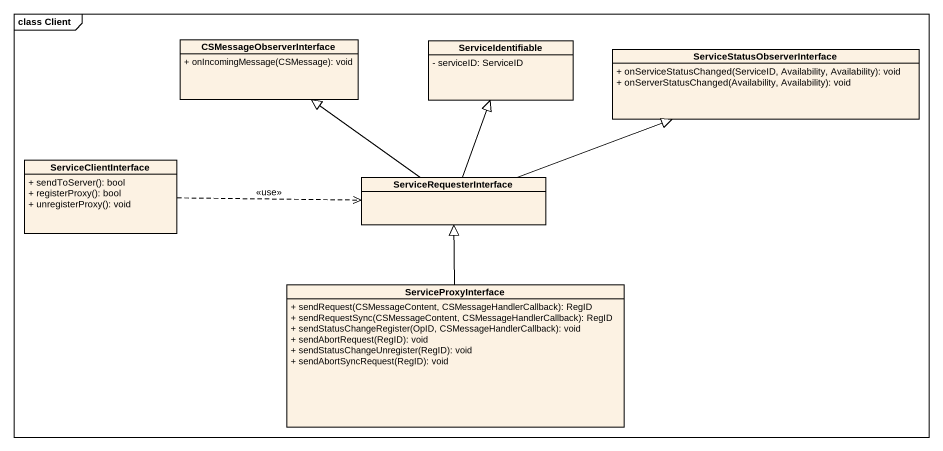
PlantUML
@startuml
mainframe class Client
hide circle
hide empty members
skinparam classAttributeIconSize 0
class CSMessageObserverInterface {
  + onIncomingMessage(CSMessage): void
}
class ServiceIdentifiable {
  - serviceID: ServiceID
}
class "ServiceStatusObserverInterface" as ServiceStatusObserverInterfa {
  + onServiceStatusChanged(ServiceID, Availability, Availability): void
  + onServerStatusChanged(Availability, Availability): void
}
class ServiceClientInterface {
  + sendToServer(): bool
  + registerProxy(): bool
  + unregisterProxy(): void
}
class ServiceRequesterInterface
class ServiceProxyInterface {
  + sendRequest(CSMessageContent, CSMessageHandlerCallback): RegID
  + sendRequestSync(CSMessageContent, CSMessageHandlerCallback): RegID
  + sendStatusChangeRegister(OpID, CSMessageHandlerCallback): void
  + sendAbortRequest(RegID): void
  + sendStatusChangeUnregister(RegID): void
  + sendAbortSyncRequest(RegID): void
}
ServiceClientInterface .right.> ServiceRequesterInterface : <<use>>
ServiceRequesterInterface -up-|> CSMessageObserverInterface
ServiceRequesterInterface -up-|> ServiceIdentifiable
ServiceRequesterInterface -right-|> ServiceStatusObserverInterfa
ServiceProxyInterface -up-|> ServiceRequesterInterface
@enduml
